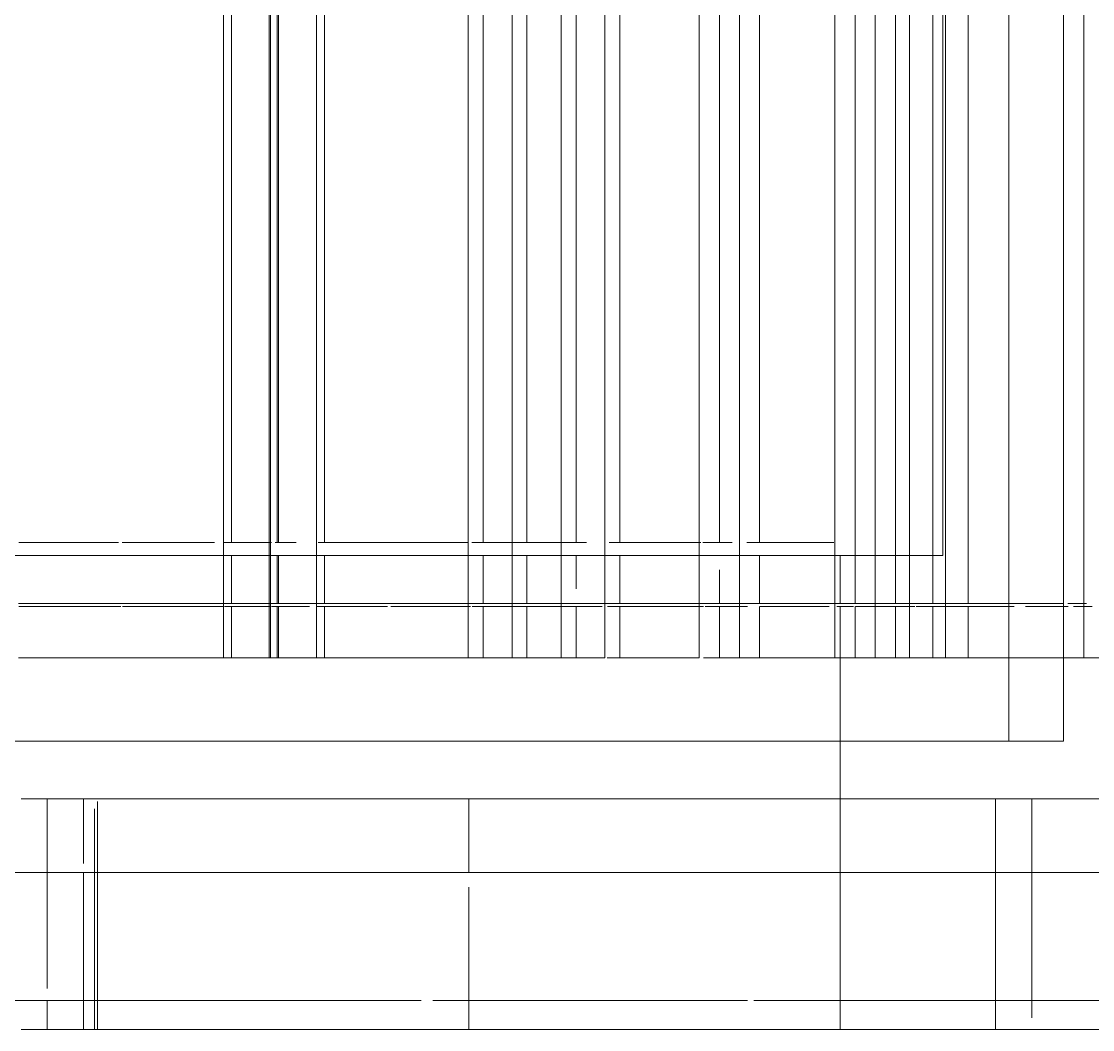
# Model space of a CAD drawing. Header units: metres. Extents: x 147 to 427, y -16 to 162.
# Drawn here: x 149.54374 to 149.58558, y 96.31545 to 96.35481 of the extents above; entities that cross this region are included whole.
import ezdxf

# ---------------------------------------------------------------- set-up
doc = ezdxf.new("R2010")
doc.units = ezdxf.units.M
doc.layers.add('P-SANR-FIXT', color=7, linetype='Continuous', lineweight=5)

# ---------------------------------------------------------------- blocks, each defined once
blk = doc.blocks.new('Bomba Jacuzzi1 - 15B-T 1_1_2CV TRIF_220_380V _1 1_2CV_-V8-RESERVATÓRIOS TÉRREO')
at = {"layer": 'P-SANR-FIXT', "color": 9, "lineweight": 15, "true_color": 0xc0c0c0}
for p, q in [((0.22475, -0.03958899999999985), (0.22475, 0.06561000000000018)), ((0.219625, -0.0234417084399941), (0.219625, -0.02705685236603493)), ((0.22475, -0.04171899999999983), (0.22475, -0.03958899999999985)), ((0.22475, -0.03958899999999985), (0.29931, -0.03958899999999985)), ((0.22475, -0.04171899999999983), (0.29931, -0.04171899999999983)), ((0.228, -0.04252175511912175), (0.228, -0.04171900000000039)), ((0.228, -0.04252175511912142), (0.228, -0.04392497109895141)), ((0.228, -0.04252175511912108), (0.3469999999999993, -0.04252175511912108))]:
    blk.add_line(p, q, dxfattribs=at)
at = {"layer": 'P-SANR-FIXT', "color": 254, "lineweight": 15, "true_color": 0xd3d3d3}
for p, q in [((0.232, 0.03653849999999357), (0.232, -0.0370074999999998)), ((0.214625, 0.02938026534658494), (0.214625, -0.01533502842232293)), ((0.22475, 0.0199100000000002), (0.22475, -0.03958899999999982)), ((0.219625, -1.497372289692401e-16), (0.219625, -0.0234417084399941)), ((0.213487, -0.001011426065794616), (0.213487, -0.03028394674910326)), ((0.2225, -0.03038929107905685), (0.2225, -0.001011426065793335)), ((0.230125, -0.009374887292943064), (0.230125, -0.0009041436841490699)), ((0.228, -0.01075263067612877), (0.228, -0.008911729031101599)), ((0.2301249999999996, -0.008911729031101599), (0.2319999999999998, -0.008911729031101599)), ((0.228, -0.0107526306761292), (0.228, -0.01254535084058322)), ((0.228, -0.01075263067612876), (0.2319999999999998, -0.01075263067612876)), ((0.228, -0.01254535084058278), (0.2319999999999998, -0.01254535084058278)), ((0.230125, -0.0194163596172453), (0.230125, -0.01257734903740392)), ((0.214625, -0.01533502842232395), (0.214625, -0.01663345654296276)), ((0.214625, -0.01709049889810584), (0.214625, -0.02938026534658418)), ((0.2301249999999996, -0.01847113841516274), (0.2319999999999998, -0.01847113841516274)), ((0.228, -0.02209716246692175), (0.228, -0.01926893561247521)), ((0.228, -0.02209716246692177), (0.228, -0.02380956749431075)), ((0.228, -0.02209716246692135), (0.2319999999999998, -0.02209716246692135)), ((0.228, -0.02380956749431075), (0.2319999999999998, -0.02380956749431075)), ((0.230125, -0.02882429909066678), (0.230125, -0.0239854811765966)), ((0.219625, -0.02705685236603493), (0.219625, -0.04499826409712549)), ((0.2301249999999996, -0.02749065473625376), (0.2319999999999998, -0.02749065473625376)), ((0.228, -0.03279179554079976), (0.228, -0.02877701499615342)), ((0.214625, -0.02962499999999959), (0.214625, -0.05924999999999967)), ((0.213487, -0.03906764966055676), (0.213487, -0.03019744308342705)), ((0.2225, -0.03031249921721683), (0.2225, -0.03906764966055676)), ((0.2225000000000956, -0.03300000000015709), (0.2247500000000951, -0.03300000000015709)), ((0.228, -0.03279179554080015), (0.228, -0.03437312860123921)), ((0.228, -0.03279179554079978), (0.2320000000000008, -0.03279179554079978)), ((0.228, -0.0343731286012388), (0.2320000000000008, -0.0343731286012388)), ((0.230125, -0.0373707024127628), (0.230125, -0.03464783705267619)), ((0.2301250000000006, -0.03570641104970474), (0.2320000000000008, -0.03570641104970474)), ((0.228, -0.04171900000000039), (0.228, -0.03707267543298898)), ((0.232, -0.0370074999999998), (0.29310801468198, -0.0370074999999998)), ((0.213487, -0.04048186322292979), (0.213487, -0.03906764966055676)), ((0.213487, -0.03906764966055676), (0.2146249999999997, -0.03906764966055676)), ((0.2196250000000002, -0.03906764966055676), (0.2225, -0.03906764966055676)), ((0.2225, -0.03906764966055676), (0.2225, -0.04048186322292979)), ((0.22475, -0.03958899999999982), (0.22475, -0.04171899999999983)), ((0.2139462016848596, -0.04048186322292979), (0.2146249999999997, -0.04048186322292979)), ((0.2196250000000002, -0.04048186322292979), (0.2225, -0.04048186322292979)), ((0.2225, -0.04399999999999966), (0.2225, -0.04082783573529105)), ((0.213487, -0.04117121398990525), (0.213487, -0.04399999999999966)), ((0.228, -0.04171899999999996), (0.228, -0.04252175511912126)), ((0.230125, -0.0426185368916557), (0.230125, -0.04189607678530224))]:
    blk.add_line(p, q, dxfattribs=at)
at = {"layer": 'P-SANR-FIXT', "color": 7, "lineweight": 15, "true_color": 0xefefef}
for p, q in [((0.213487, -0.006719999999999706), (0.213487, -0.00101056050943458)), ((0.213487, -0.001035276180409747), (0.213487, -0.001999999999999664)), ((0.2225, -0.00101056050943467), (0.2225, -0.003478527966177678)), ((0.2225, -0.00199999999999964), (0.2225, -0.001035276180409722)), ((0.232, -0.004789354118242098), (0.232, -0.0009099999999989243)), ((0.2325, -0.004810389643761591), (0.2325, -0.0009203594392345186)), ((0.213487, -0.008017377166895072), (0.213487, -0.002031506006338959)), ((0.213487, -0.002031506006338961), (0.2146249999999997, -0.002031506006338961)), ((0.2196250000000002, -0.002031506006338961), (0.2225, -0.002031506006338961)), ((0.2225, -0.002031506006338961), (0.2225, -0.01231393177740631)), ((0.2225, -0.004072583933028151), (0.2225, -0.006719999999999783)), ((0.232, -0.008778775561728446), (0.232, -0.004923124949905914)), ((0.2325, -0.00854102848838266), (0.2325, -0.004960937079695043)), ((0.213487, -0.008086782026296375), (0.213487, -0.006719999999999706)), ((0.2225, -0.006719999999999783), (0.2225, -0.008605468323507028)), ((0.213487, -0.01228127629696033), (0.213487, -0.00854102848838316)), ((0.232, -0.01070451754901061), (0.232, -0.008911729031101382)), ((0.2325, -0.01078591884101714), (0.2325, -0.008929064277055927)), ((0.2324999999999996, -0.009223762529670262), (0.2933582524007384, -0.009223762529670262)), ((0.228, -0.01070451754901075), (0.2301249999999996, -0.01070451754901075)), ((0.23, -0.01079820565582461), (0.23, -0.01226802273785938)), ((0.2319999999999998, -0.01070451754901075), (0.293366234580165, -0.01070451754901075)), ((0.213487, -0.01234703375539623), (0.213487, -0.01602146997001181)), ((0.2225, -0.01602146997001175), (0.2225, -0.01237774326017048)), ((0.232, -0.01405184691268509), (0.232, -0.01251550718334402)), ((0.2325, -0.01845789981397804), (0.2325, -0.01261979022611013)), ((0.2324999999999996, -0.01285579138761136), (0.2933778312680377, -0.01285579138761136)), ((0.213487, -0.01388167460694134), (0.213487, -0.01649999999999893)), ((0.2225, -0.01649999999999893), (0.2225, -0.01388167460694128)), ((0.213487, -0.01602146997001181), (0.213487, -0.01786962778634744)), ((0.2225, -0.01786962778634741), (0.2225, -0.01602146997001175)), ((0.213487, -0.01657728784306777), (0.213487, -0.02413472293414659)), ((0.2225, -0.0241347229341466), (0.2225, -0.01657728784306776)), ((0.213487, -0.03286834750241328), (0.213487, -0.01796392701627568)), ((0.2225, -0.01786962778634827), (0.2225, -0.02962499999999969)), ((0.213487000000095, -0.01850000000015714), (0.2146250000000952, -0.01850000000015714)), ((0.2196250000000952, -0.01850000000015714), (0.2225000000000956, -0.01850000000015714)), ((0.2325, -0.02035551880272145), (0.2325, -0.0186087929300302)), ((0.2324999999999996, -0.01905917326388355), (0.2934112713081137, -0.01905917326388355)), ((0.23, -0.02032147363110645), (0.23, -0.02298306633168415)), ((0.232, -0.02292681889804638), (0.232, -0.02018394324965283)), ((0.213487, -0.02156675682618944), (0.213487, -0.02083977937481084)), ((0.213487, -0.02605037964078162), (0.213487, -0.02206547979815901)), ((0.23, -0.02299664501851922), (0.23, -0.02369999999999983)), ((0.232, -0.02377245576290849), (0.232, -0.02295542774049915)), ((0.2325, -0.02751886646052774), (0.2325, -0.02397954498085597)), ((0.2324999999999996, -0.02439142053514596), (0.2934400153973861, -0.02439142053514596)), ((0.213487, -0.02946073770181627), (0.213487, -0.02641377481542508)), ((0.2325, -0.02857883832488518), (0.2325, -0.02764079584965947)), ((0.2324999999999996, -0.02828540565198656), (0.2934610063698841, -0.02828540565198656)), ((0.232, -0.03246986968366923), (0.232, -0.02918617312593876)), ((0.213487, -0.03041145568584169), (0.213487, -0.02946073770181627)), ((0.23, -0.0298640419194084), (0.23, -0.03256807672421741)), ((0.2225, -0.03014162603672174), (0.2225, -0.03187555226753944)), ((0.213487, -0.03299999999999937), (0.213487, -0.04048186322293015)), ((0.2146250000000952, -0.03300000000015601), (0.2196250000000952, -0.03300000000015709)), ((0.2225, -0.04048186322293015), (0.2225, -0.03299999999999937)), ((0.228, -0.0343731286012393), (0.228, -0.03300000000000032)), ((0.2280000000000943, -0.03300000000015709), (0.230000000000095, -0.03300000000015709)), ((0.23, -0.0328745920516499), (0.23, -0.03351686142824215)), ((0.2301250000000949, -0.03300000000015709), (0.2320000000000956, -0.03300000000015709)), ((0.232, -0.034253895919207), (0.232, -0.03281825158275808)), ((0.213487, -0.03594005425705375), (0.213487, -0.03327936633968612)), ((0.2225, -0.03327936633968596), (0.2225, -0.03587351779608711)), ((0.228, -0.03359218622472326), (0.228, -0.03439303782640746)), ((0.23, -0.03359669429019582), (0.23, -0.03448448300833153)), ((0.228, -0.03437316905899075), (0.228, -0.03515466057698317)), ((0.23, -0.03448448300833119), (0.23, -0.03591001060446981)), ((0.230125, -0.0359572528427501), (0.230125, -0.03464783705267717)), ((0.2320000000000008, -0.03515466057698354), (0.2934980358748478, -0.03515466057698354)), ((0.213487, -0.04008592179099593), (0.213487, -0.03594005425705375)), ((0.2225, -0.03594005425705362), (0.2225, -0.04008592179099586)), ((0.23, -0.03596795091200439), (0.23, -0.03748200636633389)), ((0.230125, -0.03746029779713147), (0.230125, -0.03601480840232611)), ((0.2320000000000008, -0.03661371054585787), (0.2932207165417704, -0.03661371054585787)), ((0.228, -0.03711129235164877), (0.228, -0.03799474429824407)), ((0.23, -0.03748200636633421), (0.23, -0.03979415680704917)), ((0.228, -0.03958900000000053), (0.228, -0.03799474429824459)), ((0.228, -0.03799474429824461), (0.228, -0.03961479745439704)), ((0.228, -0.03799474429824459), (0.2300000000000004, -0.03799474429824459)), ((0.2301250000000006, -0.03799474429824459), (0.29931, -0.03799474429824459)), ((0.228, -0.04171900000000056), (0.228, -0.04021375174215578)), ((0.228, -0.04023384544307707), (0.228, -0.04174017335532524)), ((0.23, -0.04023871387905135), (0.23, -0.04104960413938212)), ((0.213487, -0.04084301927599553), (0.213487, -0.04149999999999975)), ((0.2225, -0.04174690663166813), (0.2225, -0.040827835735291)), ((0.213487, -0.04117121398990501), (0.213487, -0.04174690663166804)), ((0.23, -0.04104960413938212), (0.23, -0.04189840572720809)), ((0.214625, -0.04189607678530261), (0.214625, -0.04259447502951895)), ((0.228, -0.04189607678530184), (0.228, -0.04252175511912158)), ((0.23, -0.04211338989877041), (0.23, -0.04284054632713484)), ((0.230125, -0.04261853689165632), (0.230125, -0.04189607678530288)), ((0.219625, -0.04255345372746416), (0.219625, -0.04309244544285851))]:
    blk.add_line(p, q, dxfattribs=at)
at = {"layer": 'P-SANR-FIXT', "color": 254, "lineweight": 15, "true_color": 0xe9e9e9}
for p, q in [((0.213487, -0.001011011244605315), (0.213487, -0.008068086796108343)), ((0.213487, -0.007893980875626665), (0.213487, -0.00101132974598996)), ((0.2225, -0.009249999999999625), (0.2225, -0.00101101124460413)), ((0.23, -0.0009204209426184427), (0.23, -0.004903372186248462)), ((0.23, -0.00497065980846506), (0.23, -0.008894071346607203)), ((0.213487, -0.01493678316514649), (0.213487, -0.008570258827837176)), ((0.213487, -0.008575713116393864), (0.213487, -0.009249999999999727)), ((0.23, -0.00896011025217035), (0.23, -0.01078125483634481)), ((0.213487, -0.009249999999999727), (0.213487, -0.01234703375539623)), ((0.2225, -0.0123470337553957), (0.2225, -0.009249999999999625)), ((0.228, -0.01075299094755441), (0.228, -0.0125531176974178)), ((0.2301249999999996, -0.01070451754901075), (0.2319999999999998, -0.01070451754901075)), ((0.213487, -0.01649999999999972), (0.213487, -0.01228127629696033)), ((0.2225, -0.01231393177740631), (0.2225, -0.01649999999999931)), ((0.23, -0.01254293316191851), (0.23, -0.01532392284460518)), ((0.232, -0.01834289660504402), (0.232, -0.01462388411159143)), ((0.213487, -0.01659733362803151), (0.213487, -0.01524999999999976)), ((0.23, -0.01545089446830372), (0.23, -0.01856255355166071)), ((0.213487, -0.02200000000000028), (0.213487, -0.01657728784306856)), ((0.213487, -0.02083977937481084), (0.213487, -0.01667921417371077)), ((0.2225, -0.01657728784306814), (0.2225, -0.02259525591743355)), ((0.23, -0.01862657686728267), (0.23, -0.02032147363110645)), ((0.232, -0.02018394324965283), (0.232, -0.01847113841516297)), ((0.228, -0.02018394324965376), (0.228, -0.02381084003481556)), ((0.228, -0.02018394324965375), (0.228, -0.02095199826435361)), ((0.228, -0.02018394324965341), (0.2301249999999996, -0.02018394324965341)), ((0.2319999999999998, -0.02018394324965341), (0.2934173345094684, -0.02018394324965341)), ((0.213487, -0.02260842550399602), (0.213487, -0.02857883832488616)), ((0.213487, -0.02413472293414659), (0.213487, -0.03191289752719833)), ((0.2225, -0.03191289752719831), (0.2225, -0.0241347229341466)), ((0.23, -0.02391445694930053), (0.23, -0.02766020220819805)), ((0.232, -0.02737083949750104), (0.232, -0.02389619757371041)), ((0.232, -0.02918617312593876), (0.232, -0.02749065473625386)), ((0.23, -0.02772166392574468), (0.23, -0.02937510652029325)), ((0.213487, -0.02857883832488616), (0.213487, -0.03299999999999967)), ((0.213487, -0.02934493141924149), (0.213487, -0.02862103674759149)), ((0.2225, -0.02862103674759162), (0.2225, -0.02934493141924168)), ((0.228, -0.02907294221015575), (0.2301250000000006, -0.02907294221015575)), ((0.2320000000000008, -0.02907294221015575), (0.2934652516758464, -0.02907294221015575)), ((0.213487, -0.03594005425705393), (0.213487, -0.02934493141924149)), ((0.2225, -0.02966935571438895), (0.2225, -0.03587351779608754)), ((0.228, -0.02962499999999955), (0.228, -0.03047298500384606)), ((0.228, -0.02963522601998622), (0.228, -0.0324698696836702)), ((0.213487, -0.04048186322293015), (0.213487, -0.03286834750241328)), ((0.213487000000095, -0.03300000000015601), (0.2146250000000952, -0.03300000000015601)), ((0.2196250000000952, -0.03300000000015709), (0.2225000000000956, -0.03300000000015709)), ((0.2225, -0.03286834750241348), (0.2225, -0.04048186322293015)), ((0.228, -0.03279924682553751), (0.228, -0.03439359645120762)), ((0.228, -0.03515466057698356), (0.228, -0.0343731286012393)), ((0.228, -0.03439303782640746), (0.228, -0.03661371054585758)), ((0.23, -0.03448448300833153), (0.23, -0.03591001060447012)), ((0.228, -0.03515466057698354), (0.2300000000000004, -0.03515466057698354)), ((0.2301250000000006, -0.03515466057698354), (0.2320000000000008, -0.03515466057698354)), ((0.213487, -0.04008592179099602), (0.213487, -0.03594005425705393)), ((0.2225, -0.03594005425705406), (0.2225, -0.04008592179099609)), ((0.23, -0.03596795091200471), (0.23, -0.03748200636633421)), ((0.228, -0.03661371054585787), (0.2300000000000004, -0.03661371054585787)), ((0.2301250000000006, -0.03661371054585787), (0.2320000000000008, -0.03661371054585787)), ((0.228, -0.03711129235164905), (0.228, -0.03960255660406328)), ((0.228, -0.03711129235164874), (0.228, -0.03851795409736015)), ((0.228, -0.03711129235164875), (0.2301250000000006, -0.03711129235164875)), ((0.29310801468198, -0.03700749999999976), (0.232, -0.03700749999999976)), ((0.2225, -0.04250073635671901), (0.2225, -0.04048186322293015)), ((0.228, -0.0402179951697586), (0.228, -0.04174403682046918)), ((0.2225, -0.04076492023349858), (0.2225, -0.04149999999999967)), ((0.213487, -0.04149999999999967), (0.213487, -0.04119339568795269)), ((0.213487, -0.04149999999999975), (0.213487, -0.04250073635671901)), ((0.213487, -0.04174690663166804), (0.213487, -0.04250073635671859)), ((0.2225, -0.04250073635671867), (0.2225, -0.04206314992168603)), ((0.228, -0.04252175511912185), (0.228, -0.04189607678530213)), ((0.228, -0.04192022817695219), (0.228, -0.04254931442040655)), ((0.23, -0.04211338989877064), (0.23, -0.04284054632713504)), ((0.213487, -0.04250073635671859), (0.213487, -0.04399999999999966)), ((0.2225, -0.04399999999999966), (0.2225, -0.04250073635671867))]:
    blk.add_line(p, q, dxfattribs=at)
at = {"layer": 'P-SANR-FIXT', "color": 254, "lineweight": 15, "true_color": 0xe0e0e0}
for p, q in [((0.213487, -0.001011356773612351), (0.213487, -0.008028317456393106)), ((0.213487, -0.02862103674759149), (0.213487, -0.001011415008568685)), ((0.2225, -0.001011415008568972), (0.2225, -0.02862103674759162)), ((0.228, -0.000909999999999396), (0.228, -0.008911729031101613)), ((0.213487, -0.008541028488382894), (0.213487, -0.02211171150994338)), ((0.228, -0.008911729031101599), (0.2301249999999996, -0.008911729031101599)), ((0.2319999999999998, -0.008911729031101599), (0.2933565703484468, -0.008911729031101599)), ((0.230125, -0.01081546693920004), (0.230125, -0.009374887292943064)), ((0.228, -0.01075263067612853), (0.228, -0.01254535084058278)), ((0.230125, -0.01257734903740392), (0.230125, -0.01083127110134286)), ((0.2319999999999998, -0.01075263067612876), (0.2933664939394834, -0.01075263067612876)), ((0.2319999999999998, -0.01254535084058278), (0.2933761578027344, -0.01254535084058278)), ((0.228, -0.0125531176974178), (0.228, -0.01847113841516309)), ((0.228, -0.01926893561247521), (0.228, -0.01847113841516274)), ((0.228, -0.01847113841516274), (0.2301249999999996, -0.01847113841516274)), ((0.2319999999999998, -0.01847113841516274), (0.2934081014389511, -0.01847113841516274)), ((0.230125, -0.02313471397061875), (0.230125, -0.0194163596172453)), ((0.2301249999999996, -0.02018394324965341), (0.2319999999999998, -0.02018394324965341)), ((0.228, -0.02095199826435361), (0.228, -0.02380956749431075)), ((0.2319999999999998, -0.02209716246692135), (0.2934276479366562, -0.02209716246692135)), ((0.213487, -0.03019744308342705), (0.213487, -0.02253432462416538)), ((0.2225, -0.02259525591743355), (0.2225, -0.03031249921721683)), ((0.230125, -0.0239854811765966), (0.230125, -0.02314990123974438)), ((0.2319999999999998, -0.02380956749431075), (0.2934368788519672, -0.02380956749431075)), ((0.228, -0.02389619757371109), (0.228, -0.02749065473625379)), ((0.228, -0.02749065473625376), (0.2301249999999996, -0.02749065473625376)), ((0.2319999999999998, -0.02749065473625376), (0.293456722174101, -0.02749065473625376)), ((0.228, -0.02877701499615342), (0.228, -0.02766589099338167)), ((0.230125, -0.03302154376101636), (0.230125, -0.02882429909066678)), ((0.2301250000000006, -0.02907294221015575), (0.2320000000000008, -0.02907294221015575)), ((0.213487, -0.03038929107905706), (0.213487, -0.04082783573529115)), ((0.2225, -0.04082783573529105), (0.2225, -0.03038929107905685)), ((0.228, -0.03047298500384606), (0.228, -0.0343731286012388)), ((0.213487, -0.03191289752719833), (0.213487, -0.04048186322292979)), ((0.2225, -0.04048186322292979), (0.2225, -0.03191289752719831)), ((0.2247500000000951, -0.03300000000015709), (0.2280000000000943, -0.03300000000015709)), ((0.230125, -0.03464783705267619), (0.230125, -0.03303629356707994)), ((0.2320000000000008, -0.03279179554079978), (0.2934852985804048, -0.03279179554079978)), ((0.228, -0.03439359645120762), (0.228, -0.03570641104970503)), ((0.232, -0.03700749999999976), (0.232, -0.03434687354118248)), ((0.2320000000000008, -0.0343731286012388), (0.2934938229372743, -0.0343731286012388)), ((0.228, -0.03707267543298898), (0.228, -0.03570641104970474)), ((0.228, -0.03570641104970474), (0.2301250000000006, -0.03570641104970474)), ((0.2320000000000008, -0.03570641104970474), (0.2930782644894319, -0.03570641104970474)), ((0.2301250000000006, -0.03711129235164875), (0.29931, -0.03711129235164875)), ((0.230125, -0.04173750004432583), (0.230125, -0.0373707024127628)), ((0.228, -0.03851795409736015), (0.228, -0.04171899999999996)), ((0.2146249999999997, -0.03906764966055676), (0.2196250000000002, -0.03906764966055676)), ((0.29931, -0.03958899999999982), (0.22475, -0.03958899999999982)), ((0.2146249999999997, -0.04048186322292979), (0.2196250000000002, -0.04048186322292979)), ((0.2225, -0.04048186322293015), (0.2225, -0.04250073635671902)), ((0.213487, -0.04250073635671902), (0.213487, -0.04084301927599553)), ((0.2225, -0.04076492023349877), (0.2225, -0.04149999999999967)), ((0.213487, -0.04149999999999967), (0.213487, -0.04119339568795273)), ((0.228, -0.04191962007244859), (0.228, -0.04253325567706034))]:
    blk.add_line(p, q, dxfattribs=at)
at = {"layer": 'P-SANR-FIXT', "color": 7, "lineweight": 15, "true_color": 0xf3f3f3}
for p, q in [((0.213487, -0.001035276180409751), (0.213487, -0.001999999999999666)), ((0.213487, -0.002015399602290658), (0.213487, -0.001046138287140938)), ((0.2225, -0.001999999999999692), (0.2225, -0.001035276180409779)), ((0.2225, -0.001046138287140855), (0.2225, -0.002015399602290575)), ((0.228, -0.0009099999999998845), (0.228, -0.004923482669350573)), ((0.2325, -0.0009203390716462154), (0.2325, -0.00480745796015275)), ((0.2325, -0.0009203390716465831), (0.2325, -0.00480745796015314)), ((0.213487, -0.003445719568712048), (0.213487, -0.002031506006338933)), ((0.213487, -0.002034390703738211), (0.213487, -0.003863703305155936)), ((0.2150948242503262, -0.002031506006338961), (0.2196250000000002, -0.002031506006338961)), ((0.2225, -0.002031506006338956), (0.2225, -0.003445719568712061)), ((0.2225, -0.00386370330515593), (0.2225, -0.002034390703738191)), ((0.213487, -0.003445719568712063), (0.213487, -0.008017377166894301)), ((0.2146249999999997, -0.003445719568712061), (0.213487, -0.003445719568712061)), ((0.2225, -0.003445719568712061), (0.2199730656687357, -0.003445719568712061)), ((0.2225, -0.01388167460694128), (0.2225, -0.003445719568712059)), ((0.213487, -0.008017377166894945), (0.213487, -0.003872983346207061)), ((0.213487, -0.003872983346207061), (0.2146249999999997, -0.003872983346207061)), ((0.213487000000095, -0.004000000000157189), (0.2146250000000952, -0.004000000000157189)), ((0.2196250000000002, -0.003872983346207061), (0.2221085650095995, -0.003872983346207061)), ((0.2196250000000952, -0.004000000000157189), (0.2223913140535436, -0.004000000000157189)), ((0.2225, -0.004048823950233294), (0.2225, -0.01602146997001191)), ((0.2325, -0.004957719710077729), (0.2325, -0.007893980875626856)), ((0.2325, -0.004957719710078092), (0.2325, -0.008570258827837705)), ((0.228, -0.005080541040344175), (0.228, -0.006028830976146054)), ((0.228, -0.006523753715724762), (0.228, -0.008543834480116903)), ((0.2325, -0.007893980875626856), (0.2325, -0.00857025882783738)), ((0.213487, -0.01602146997001192), (0.213487, -0.008541028488383033)), ((0.213487, -0.008541028488382387), (0.213487, -0.01388167460694134)), ((0.2325, -0.008955680983257679), (0.2325, -0.01079646561710421)), ((0.2325, -0.008955680983257953), (0.2325, -0.01079646561710423)), ((0.213487, -0.01142686188545363), (0.213487, -0.009503515139146889)), ((0.2225, -0.009503515139146951), (0.2225, -0.01142686188545368)), ((0.228, -0.00922376252966955), (0.228, -0.01070451754901129)), ((0.228, -0.009223762529670262), (0.2299999999999994, -0.009223762529670262)), ((0.2301249999999996, -0.009223762529670262), (0.2319999999999998, -0.009223762529670262)), ((0.232, -0.01165004112343039), (0.232, -0.01083516310109628)), ((0.2325, -0.01175053215795045), (0.2325, -0.01093657098798123)), ((0.2324999999999996, -0.01101481072886354), (0.2933679072510685, -0.01101481072886354)), ((0.213487, -0.01343999999999966), (0.213487, -0.01163938142686254)), ((0.2225, -0.01163938142686258), (0.2225, -0.01343999999999966)), ((0.228, -0.0125533999680274), (0.228, -0.01324129293009077)), ((0.228, -0.01285579138761136), (0.2299999999999994, -0.01285579138761136)), ((0.2301249999999996, -0.01285579138761136), (0.2319999999999998, -0.01285579138761136)), ((0.2325, -0.01260761648840838), (0.2325, -0.01524999999999993)), ((0.2325, -0.01260761648840812), (0.2325, -0.01524999999999934)), ((0.228, -0.01351730172454725), (0.228, -0.01461989979969223)), ((0.228, -0.01533768390196116), (0.228, -0.01651030159980238)), ((0.2325, -0.01524999999999993), (0.2325, -0.01659733362803168)), ((0.2325, -0.01524999999999934), (0.2325, -0.01659733362803111)), ((0.213487, -0.01786962778634722), (0.213487, -0.01657728784306834)), ((0.2225, -0.01657728784306834), (0.2225, -0.01786962778634827)), ((0.228, -0.01658783698429494), (0.228, -0.01905917326388321)), ((0.2325, -0.01667921417371093), (0.2325, -0.01848537250669149)), ((0.2325, -0.01667921417371035), (0.2325, -0.01848537250669092)), ((0.2225, -0.01849999999999967), (0.2225, -0.01786962778634741)), ((0.213487, -0.0184999999999999), (0.213487, -0.03019744308342669)), ((0.213487, -0.02199999999999929), (0.213487, -0.01849999999999964)), ((0.2146250000000952, -0.01850000000015714), (0.2190508112075379, -0.01850000000015714)), ((0.2225, -0.02962499999999968), (0.2225, -0.0184999999999999)), ((0.2225, -0.01849999999999926), (0.2225, -0.02199999999999919)), ((0.2325, -0.01863010029367944), (0.2325, -0.0202960117282206)), ((0.2325, -0.01863010029367889), (0.2325, -0.02029601172822007)), ((0.228, -0.01905917326388354), (0.228, -0.02007170577070846)), ((0.228, -0.01905917326388355), (0.2299999999999994, -0.01905917326388355)), ((0.2301249999999996, -0.01905917326388355), (0.2319999999999998, -0.01905917326388355)), ((0.2325, -0.0229640242626568), (0.2325, -0.02035551880272145)), ((0.2324999999999996, -0.02076522665962456), (0.2934204679842268, -0.02076522665962456)), ((0.213487, -0.02605037964078142), (0.213487, -0.02227001561762238)), ((0.228, -0.02390527271198291), (0.228, -0.02459032555413956)), ((0.2325, -0.02410262753358684), (0.2325, -0.02756035982118012)), ((0.2325, -0.02410262753358693), (0.2325, -0.02756035982118065)), ((0.228, -0.02439142053514596), (0.2299999999999994, -0.02439142053514596)), ((0.228, -0.02459032555413956), (0.228, -0.02735110304446125)), ((0.2301249999999996, -0.02439142053514596), (0.2319999999999998, -0.02439142053514596)), ((0.213487, -0.03041145568584167), (0.213487, -0.02641377481542494)), ((0.228, -0.02767580223029937), (0.228, -0.02828540565198624)), ((0.2325, -0.02770981299703234), (0.2325, -0.02877861405214198)), ((0.2325, -0.02770981299703281), (0.2325, -0.02877861405214202)), ((0.228, -0.02828540565198656), (0.2299999999999994, -0.02828540565198656)), ((0.2301249999999996, -0.02828540565198656), (0.2314361745255421, -0.02828540565198656)), ((0.2325, -0.03187555226753887), (0.2325, -0.0293580463649544)), ((0.2325000000000007, -0.02985326399846257), (0.2934694580897662, -0.02985326399846257)), ((0.213487, -0.03050000000000019), (0.213487, -0.03299999999999937)), ((0.2225, -0.03187555226753944), (0.2225, -0.03050000000000019)), ((0.228, -0.03246986968366966), (0.228, -0.03050000000000025)), ((0.228, -0.03051247909645869), (0.228, -0.03248542451203518)), ((0.213487, -0.03327936633968612), (0.213487, -0.03065912761585403)), ((0.213487, -0.03075443431517035), (0.213487, -0.03299999999999967)), ((0.2225, -0.03065912761585383), (0.2225, -0.03213989036004069)), ((0.2325, -0.03274895214593801), (0.2325, -0.03187555226753887)), ((0.2225, -0.03299999999999937), (0.2225, -0.03240859005287931)), ((0.213487, -0.04008592179099649), (0.213487, -0.03299999999999963)), ((0.2225, -0.03268817569170757), (0.2225, -0.03327936633968596)), ((0.2225, -0.03299999999999878), (0.2225, -0.03585949868930615)), ((0.228, -0.03299999999999989), (0.228, -0.03358547679953613)), ((0.213487, -0.03323169619317679), (0.213487, -0.03810511776651482)), ((0.2225, -0.03612299991838314), (0.2225, -0.03323169619317697)), ((0.228, -0.03358550683986115), (0.228, -0.0343731287585046)), ((0.23, -0.03359669429019548), (0.23, -0.03448448300833119)), ((0.230125, -0.03464783705267717), (0.230125, -0.03384978410057698)), ((0.2225, -0.03594005425705331), (0.2225, -0.04008592179099544)), ((0.2225, -0.03810511776651495), (0.2225, -0.03619860523873297)), ((0.23, -0.03748200636633389), (0.23, -0.03979415680704891)), ((0.230125, -0.03826789771076832), (0.230125, -0.03746029779713147)), ((0.228, -0.03799474429824407), (0.228, -0.0395890000000001)), ((0.213487, -0.03810511776651482), (0.213487, -0.04042968402190864)), ((0.2225, -0.04042968402190876), (0.2225, -0.03810511776651495)), ((0.230125, -0.03978401394486726), (0.230125, -0.0387704300044734)), ((0.2139462016848618, -0.04048186322292959), (0.2146249999999997, -0.04048186322292959)), ((0.2199763629739162, -0.04048186322292959), (0.2225, -0.04048186322292959)), ((0.228, -0.04021375174215538), (0.228, -0.04171900000000025)), ((0.23, -0.04023871387905109), (0.23, -0.04104960413938189)), ((0.230125, -0.0411253531482133), (0.230125, -0.04025338719047983)), ((0.214625, -0.0406131209858976), (0.214625, -0.04137932250251708)), ((0.23, -0.04104960413938189), (0.23, -0.04189840572720785)), ((0.230125, -0.04173750004432644), (0.230125, -0.04113267592179311))]:
    blk.add_line(p, q, dxfattribs=at)
at = {"layer": 'P-SANR-FIXT', "color": 7, "lineweight": 15, "true_color": 0xf6f6f6}
for p, q in [((0.213487, -0.001046638409900475), (0.213487, -0.002019000804658014)), ((0.213487, -0.002021547253060133), (0.213487, -0.001046991815654185)), ((0.2225, -0.002019000804657087), (0.2225, -0.001046638409899529)), ((0.23, -0.0009204209426179623), (0.23, -0.004903372186247985)), ((0.230125, -0.00490232071439828), (0.230125, -0.0009204417694165676)), ((0.2325, -0.004810389643762045), (0.2325, -0.0009203594392349782)), ((0.213487, -0.00282842712474586), (0.213487, -0.002031506006338943)), ((0.213487, -0.002034390703738214), (0.213487, -0.002828427124745854)), ((0.2225, -0.00203150600633892), (0.2225, -0.003445719568712056)), ((0.2225, -0.003448861381298314), (0.2225, -0.002034390703738237)), ((0.213487, -0.00344571956871207), (0.213487, -0.00282842712474586)), ((0.213487, -0.002828427124745854), (0.213487, -0.003448861381298301)), ((0.213487, -0.003464101615137419), (0.213487, -0.003999999999999663)), ((0.2196250000000002, -0.003445719568712061), (0.2146249999999997, -0.003445719568712061)), ((0.2225, -0.003999999999999663), (0.2225, -0.003464101615137431)), ((0.213487, -0.003863703305155936), (0.213487, -0.003999999999999663)), ((0.213487, -0.003999999999999652), (0.213487, -0.003872983346207052)), ((0.213487, -0.003872983346207053), (0.213487, -0.008017377166894938)), ((0.213487, -0.008017377166894407), (0.213487, -0.003872983346206393)), ((0.2146249999999997, -0.003872983346207061), (0.2196250000000002, -0.003872983346207061)), ((0.2146250000000952, -0.004000000000157189), (0.2196250000000952, -0.004000000000157189)), ((0.2225, -0.003999999999999663), (0.2225, -0.00386370330515593)), ((0.2225, -0.003872983346207046), (0.2225, -0.003999999999999652)), ((0.2225, -0.01308147545195063), (0.2225, -0.004048823950233289)), ((0.2225, -0.004048823950232611), (0.2225, -0.01030371429413721)), ((0.23, -0.004970659808464541), (0.23, -0.006910242529829178)), ((0.230125, -0.006971268085505233), (0.230125, -0.004973954700689217)), ((0.2325, -0.008541028488383074), (0.2325, -0.004960937079695497)), ((0.23, -0.0079471691837261), (0.23, -0.00859162485123531)), ((0.230125, -0.008608798349272678), (0.230125, -0.007960733223181918)), ((0.213487, -0.008541028488383022), (0.213487, -0.01308147545195063)), ((0.213487, -0.01030371429413741), (0.213487, -0.008541028488382507)), ((0.23, -0.008960110252169877), (0.23, -0.01078125483634434)), ((0.230125, -0.01081546693920035), (0.230125, -0.008979613600017132)), ((0.2325, -0.01078591884101755), (0.2325, -0.008929064277056373)), ((0.213487, -0.01142686188545352), (0.213487, -0.01019118664961975)), ((0.2225, -0.0101911866496197), (0.2225, -0.01142686188545347)), ((0.228, -0.01254535084058255), (0.228, -0.01101481072886354)), ((0.228, -0.01101481072886317), (0.228, -0.0125533999680274)), ((0.228, -0.01101481072886354), (0.2299999999999994, -0.01101481072886354)), ((0.2301249999999996, -0.01101481072886354), (0.2319999999999998, -0.01101481072886354)), ((0.2325, -0.0109455284363005), (0.2325, -0.01175007358343918)), ((0.2325, -0.01094552843630048), (0.2325, -0.01175007358343906)), ((0.2324999999999996, -0.01106454020103099), (0.2933681753234805, -0.01106454020103099)), ((0.213487, -0.01343999999999966), (0.213487, -0.01163938142686247)), ((0.2225, -0.01163938142686243), (0.2225, -0.01343999999999966)), ((0.23, -0.01254293316191804), (0.23, -0.0143666790442661)), ((0.230125, -0.01435196313544858), (0.230125, -0.01257734903740444)), ((0.2325, -0.01845789981397837), (0.2325, -0.0126197902261105)), ((0.213487, -0.01344000000000004), (0.213487, -0.0160214699700119)), ((0.213487, -0.01602146997001163), (0.213487, -0.01343999999999967)), ((0.213487, -0.0137768195692285), (0.213487, -0.0178696277863474)), ((0.2225, -0.01602146997001191), (0.2225, -0.01344000000000003)), ((0.2225, -0.01343999999999939), (0.2225, -0.01602146997001127)), ((0.2225, -0.01602146997001177), (0.2225, -0.01377681956922859)), ((0.230125, -0.01525193539245886), (0.230125, -0.01463909278459432)), ((0.23, -0.01471910093529085), (0.23, -0.01532392284460469)), ((0.23, -0.01557239559824602), (0.23, -0.01664074921630168)), ((0.230125, -0.01655291853346198), (0.230125, -0.01551401668949795)), ((0.2225, -0.01849999999999967), (0.2225, -0.01602146997001177)), ((0.213487, -0.01657728784306833), (0.213487, -0.01786962778634721)), ((0.213487, -0.01786962778634699), (0.213487, -0.01657728784306807)), ((0.2225, -0.0184999999999999), (0.2225, -0.01657728784306833)), ((0.2225, -0.0165772878430677), (0.2225, -0.01849999999999926)), ((0.23, -0.01671927823814497), (0.23, -0.01856255355166026)), ((0.230125, -0.01852590368190981), (0.230125, -0.01663345654296322)), ((0.213487, -0.0185000000000001), (0.213487, -0.02076655767119874)), ((0.213487, -0.02156675682618922), (0.213487, -0.01865897326357427)), ((0.2225, -0.02076655767119868), (0.2225, -0.01850000000000006)), ((0.23, -0.01862657686728222), (0.23, -0.02032147363110598)), ((0.230125, -0.02035197359365425), (0.230125, -0.01859613402100601)), ((0.2325, -0.02035551880272177), (0.2325, -0.01860879293003053)), ((0.2325, -0.0202960117282206), (0.2325, -0.02156675682618958)), ((0.2325, -0.02029601172822007), (0.2325, -0.02156675682618909)), ((0.228, -0.02156675682618881), (0.228, -0.02076522665962456)), ((0.228, -0.0207652266596242), (0.228, -0.02157653764871184)), ((0.228, -0.02076522665962456), (0.2299999999999994, -0.02076522665962456)), ((0.2301249999999996, -0.02076522665962456), (0.2319999999999998, -0.02076522665962456)), ((0.2225, -0.02199999999999919), (0.2225, -0.02333452377915542)), ((0.228, -0.02295542774049908), (0.228, -0.02209716246692131)), ((0.228, -0.02211067063454223), (0.228, -0.0229701783555362)), ((0.213487, -0.02598130418317103), (0.213487, -0.02236695598118013)), ((0.2325, -0.02217567817237442), (0.2325, -0.02308761820860212)), ((0.2325, -0.02217567817237408), (0.2325, -0.023087618208602)), ((0.2324999999999996, -0.02268471428214653), (0.2934308152019703, -0.02268471428214653)), ((0.213487, -0.02403869996963635), (0.213487, -0.02620533403515595)), ((0.2225, -0.02386445698592102), (0.2225, -0.02946073770181582)), ((0.23, -0.02391445694930015), (0.23, -0.02766020220819767)), ((0.230125, -0.02753529012735488), (0.230125, -0.02408643871544229)), ((0.2325, -0.02751886646052794), (0.2325, -0.02397954498085622)), ((0.213487, -0.02946073770181656), (0.213487, -0.02641377481542484)), ((0.213487, -0.0266322066219724), (0.213487, -0.03045810215503733)), ((0.230125, -0.02863616283222548), (0.230125, -0.02801158858891164)), ((0.2325, -0.02857883832488536), (0.2325, -0.02764079584965967)), ((0.23, -0.02812880935856311), (0.23, -0.02882560568440615)), ((0.2325, -0.02946073770181631), (0.2325, -0.03049999999999967)), ((0.2325, -0.02946073770181614), (0.2325, -0.03049999999999967)), ((0.228, -0.02985326399846257), (0.2300000000000004, -0.02985326399846257)), ((0.2301250000000006, -0.02985326399846257), (0.2320000000000008, -0.02985326399846257)), ((0.213487, -0.03299999999999963), (0.213487, -0.03050000000000037)), ((0.2225, -0.0304999999999996), (0.2225, -0.03187555226753885)), ((0.228, -0.03049999999999994), (0.228, -0.03246986968366927)), ((0.23, -0.03071476308870528), (0.23, -0.03161198508020176)), ((0.230125, -0.03161461092868827), (0.230125, -0.03057766669659782)), ((0.2325, -0.03274895214593805), (0.2325, -0.03075443431517)), ((0.213487, -0.03198851652892384), (0.213487, -0.03323169619317679)), ((0.23, -0.03201816132672734), (0.23, -0.03256807672421707)), ((0.230125, -0.03268288789743368), (0.230125, -0.0320536462557691)), ((0.2225, -0.03240859005287871), (0.2225, -0.03299999999999878)), ((0.2225, -0.03323169619317697), (0.2225, -0.03258504272104814)), ((0.213487, -0.03299999999999962), (0.213487, -0.03906764966055658)), ((0.2225, -0.035859498689307), (0.2225, -0.03299999999999962)), ((0.228, -0.03358550683986155), (0.2300000000000004, -0.03358550683986155)), ((0.2301250000000006, -0.03358550683986155), (0.2320000000000008, -0.03358550683986155)), ((0.2225, -0.03906764966055658), (0.2225, -0.03594005425705416)), ((0.213487, -0.03906764966055658), (0.213487, -0.04008592179099644)), ((0.2225, -0.04008592179099568), (0.2225, -0.03906764966055658)), ((0.2146249999999997, -0.04048186322292959), (0.2196250000000002, -0.04048186322292959))]:
    blk.add_line(p, q, dxfattribs=at)
at = {"layer": 'P-SANR-FIXT', "color": 7, "lineweight": 15, "true_color": 0xf8f8f8}
for p, q in [((0.213487, -0.001047021805436647), (0.213487, -0.00202176340789211)), ((0.213487, -0.002022229180383158), (0.213487, -0.001047086422919212)), ((0.2225, -0.001047086422918925), (0.2225, -0.00202222918038289)), ((0.213487, -0.002031506006338938), (0.213487, -0.003445719568712801)), ((0.213487, -0.00203150600633892), (0.2146249999999997, -0.00203150600633892)), ((0.213487, -0.00344646199510319), (0.213487, -0.002046902362185274)), ((0.2196250000000002, -0.00203150600633892), (0.2225, -0.00203150600633892)), ((0.2225, -0.003445719568712799), (0.2225, -0.002031506006338938)), ((0.2225, -0.002046902362185188), (0.2225, -0.003446461995103097)), ((0.213487, -0.003445719568712063), (0.2146249999999997, -0.003445719568712063)), ((0.2199730656687357, -0.003445719568712063), (0.2225, -0.003445719568712063)), ((0.213487, -0.003872983346207046), (0.2146249999999997, -0.003872983346207046)), ((0.213487, -0.003872983346207117), (0.213487, -0.00801737716689503)), ((0.213487, -0.00671999999999961), (0.213487, -0.003890280255017921)), ((0.2196250000000002, -0.003872983346207046), (0.2221085650095995, -0.003872983346207046)), ((0.2225, -0.008541028488383116), (0.2225, -0.004048823950233352)), ((0.2225, -0.004072583933027873), (0.2225, -0.006719999999999528)), ((0.213487, -0.00808678202629639), (0.213487, -0.00671999999999961)), ((0.2225, -0.006719999999999528), (0.2225, -0.009274233470092838)), ((0.213487, -0.009274233470092897), (0.213487, -0.008605468323507018)), ((0.213487, -0.01019118664961975), (0.213487, -0.00950351513914681)), ((0.2225, -0.00950351513914675), (0.2225, -0.0101911866496197)), ((0.213487, -0.01138803798451075), (0.213487, -0.01030371429413741)), ((0.2225, -0.01030371429413721), (0.2225, -0.01138803798451052)), ((0.23, -0.01079820565582414), (0.23, -0.01226802273785888)), ((0.230125, -0.01230579929766773), (0.230125, -0.01083664186903068)), ((0.228, -0.01106454020103097), (0.228, -0.01165027729843601)), ((0.228, -0.01106454020103099), (0.2299999999999994, -0.01106454020103099)), ((0.2301249999999996, -0.01106454020103099), (0.2319999999999998, -0.01106454020103099)), ((0.2325, -0.01175053215795085), (0.2325, -0.01093657098798164)), ((0.213487, -0.01298204310532426), (0.213487, -0.01163938142686236)), ((0.2225, -0.01163938142686213), (0.2225, -0.01298204310532399)), ((0.228, -0.01196124403849679), (0.228, -0.01254560518306799)), ((0.213487, -0.01344000000000016), (0.213487, -0.01602146997001205)), ((0.213487, -0.01493678316514723), (0.213487, -0.01351803534565393)), ((0.2225, -0.01602146997001205), (0.2225, -0.01344000000000017)), ((0.213487, -0.01608660885424081), (0.213487, -0.01524999999999951)), ((0.213487, -0.01657728784306848), (0.213487, -0.01786962778634736)), ((0.213487, -0.01802234789268174), (0.213487, -0.01667921417371141)), ((0.2225, -0.01850000000000006), (0.2225, -0.01657728784306848)), ((0.213487, -0.02074999999999953), (0.213487, -0.01860015863526357)), ((0.213487, -0.01863891098775946), (0.213487, -0.02170215414054018)), ((0.2225, -0.0186001586352633), (0.2225, -0.02163761067280049)), ((0.2325, -0.02170215414054008), (0.2325, -0.02035551880272177)), ((0.213487, -0.02163761067280073), (0.213487, -0.02074999999999953)), ((0.213487, -0.02076655767119874), (0.213487, -0.02156675682618984)), ((0.2225, -0.02156675682618979), (0.2225, -0.02076655767119868)), ((0.228, -0.02076522665962488), (0.228, -0.02156675682618912)), ((0.23, -0.02086138937521761), (0.23, -0.02166714257587488)), ((0.230125, -0.02175499184504269), (0.230125, -0.0211329213061546)), ((0.213487, -0.0220000000000001), (0.213487, -0.02598130418317119)), ((0.213487, -0.02618976412883461), (0.213487, -0.02210303672027875)), ((0.213487, -0.02211171150994364), (0.213487, -0.02403869996963635)), ((0.2225, -0.02333452377915623), (0.2225, -0.02200000000000004)), ((0.2225, -0.02210303672027852), (0.2225, -0.02351215520454371)), ((0.228, -0.0220971624669216), (0.228, -0.02268471428214653)), ((0.2325, -0.02296402426265709), (0.2325, -0.02220272997939101)), ((0.228, -0.02268471428214653), (0.2299999999999994, -0.02268471428214653)), ((0.2306922913189217, -0.02268471428214653), (0.2319999999999998, -0.02268471428214653)), ((0.2225, -0.02857883832488608), (0.2225, -0.02386445698592184)), ((0.2225, -0.02406106202039641), (0.2225, -0.02934493141924105)), ((0.213487, -0.026413774815425), (0.213487, -0.02857883832488608)), ((0.213487, -0.02934493141924125), (0.213487, -0.02661154736566518)), ((0.213487, -0.03019744308342686), (0.213487, -0.02946073770181656)), ((0.2325, -0.03075443431517), (0.2325, -0.02966339147570556)), ((0.23, -0.02986404191940803), (0.23, -0.03058299355161736)), ((0.213487, -0.03050000000000043), (0.213487, -0.03299999999999962)), ((0.2225, -0.03187555226753968), (0.2225, -0.03050000000000043)), ((0.213487, -0.03056025309346394), (0.213487, -0.03181966353863994)), ((0.2225, -0.03181966353864014), (0.2225, -0.03056025309346415)), ((0.2225, -0.03299999999999962), (0.2225, -0.03240859005287956)), ((0.214625, -0.0332397398056986), (0.214625, -0.03624887924441595)), ((0.219625, -0.03382336011716246), (0.219625, -0.03679949414811587)), ((0.2320000000000008, -0.03358550683986155), (0.2934895771720145, -0.03358550683986155)), ((0.214625, -0.03681958488960781), (0.214625, -0.03837430811771195)), ((0.219625, -0.03694177076012991), (0.219625, -0.04089618888122464)), ((0.2146249999999997, -0.03906764966055658), (0.213487, -0.03906764966055658)), ((0.2225, -0.03906764966055658), (0.2196250000000002, -0.03906764966055658))]:
    blk.add_line(p, q, dxfattribs=at)
at = {"layer": 'P-SANR-FIXT', "color": 7, "lineweight": 15, "true_color": 0xfafafa}
for p, q in [((0.213487, -0.00104709869202882), (0.213487, -0.002022317623286707)), ((0.2225, -0.002022317623286122), (0.2225, -0.001047098692028167)), ((0.213487, -0.002050676241369189), (0.213487, -0.003464815395352473)), ((0.213487, -0.003477816650841356), (0.213487, -0.002053344868791423)), ((0.2150948242503262, -0.00203150600633892), (0.2196250000000002, -0.00203150600633892)), ((0.2225, -0.003464815395351549), (0.2225, -0.002050676241368263)), ((0.2146249999999997, -0.003445719568712063), (0.2196250000000002, -0.003445719568712063)), ((0.213487, -0.003888367735843919), (0.213487, -0.004788152334396193)), ((0.213487, -0.007893980875626396), (0.213487, -0.003906818082671806)), ((0.2146249999999997, -0.003872983346207046), (0.2196250000000002, -0.003872983346207046)), ((0.2225, -0.009249999999999668), (0.2225, -0.004062077672529577)), ((0.213487, -0.004788152334396193), (0.213487, -0.008068086796108176)), ((0.213487, -0.008541028488383114), (0.213487, -0.009250000000000388)), ((0.213487, -0.009306027178363058), (0.213487, -0.008570258827838005)), ((0.213487, -0.008575713116393682), (0.213487, -0.009249999999999564)), ((0.2225, -0.009250000000000393), (0.2225, -0.008541028488383116)), ((0.213487, -0.009503515139147068), (0.213487, -0.01138803798451129)), ((0.213487, -0.0095261276613901), (0.213487, -0.01148371506764484)), ((0.213487, -0.01148711703751128), (0.213487, -0.009567710598345745)), ((0.2225, -0.01138803798451129), (0.2225, -0.009503515139147075)), ((0.2225, -0.01148371506764493), (0.2225, -0.009526127661390216)), ((0.213487, -0.01163938142686289), (0.213487, -0.01298204310532476)), ((0.2225, -0.01298204310532476), (0.2225, -0.01163938142686289)), ((0.213487, -0.01173110517142288), (0.213487, -0.01299229770875596)), ((0.213487, -0.01307064475091485), (0.213487, -0.01173939488019222)), ((0.2225, -0.01299229770875604), (0.2225, -0.01173110517142298)), ((0.213487, -0.01504778107864895), (0.213487, -0.01354180360091871)), ((0.213487, -0.01354475386791129), (0.213487, -0.01499109811018605)), ((0.2225, -0.01354180360091845), (0.2225, -0.01538312952081225)), ((0.213487, -0.01531130868082695), (0.213487, -0.01604812690992448)), ((0.213487, -0.01615771076650177), (0.213487, -0.01538312952081252)), ((0.2225, -0.01546881373159738), (0.2225, -0.0161577107665015)), ((0.213487, -0.01649999999999967), (0.213487, -0.01797597486783246)), ((0.213487, -0.0179859719440222), (0.213487, -0.01671171087550638)), ((0.2225, -0.01671171087550615), (0.2225, -0.01798597194402302)), ((0.213487, -0.01863191124255919), (0.213487, -0.02159147594150152)), ((0.2225, -0.02159147594150178), (0.2225, -0.01863191124255945)), ((0.213487, -0.02199999999999943), (0.213487, -0.02620518344597973)), ((0.2225, -0.02344441111204978), (0.2225, -0.02199999999999967)), ((0.2225, -0.02949316337189595), (0.2225, -0.0240085386267075)), ((0.213487, -0.02664229623185927), (0.213487, -0.02949316337189574)), ((0.213487, -0.02857883832488608), (0.213487, -0.02934493141924117)), ((0.2225, -0.02934493141924117), (0.2225, -0.02857883832488608)), ((0.213487, -0.02946073770181665), (0.213487, -0.03019744308342692)), ((0.213487, -0.02960163339468058), (0.213487, -0.03028394674910278)), ((0.214625, -0.03057766669659763), (0.214625, -0.03205364625576883)), ((0.219625, -0.03112702250874849), (0.219625, -0.03179667732714563)), ((0.214625, -0.0321811412311807), (0.214625, -0.0332397398056986)), ((0.219625, -0.0330123652069008), (0.219625, -0.03382336011716246)), ((0.2154606243677576, -0.03906764966055658), (0.2146249999999997, -0.03906764966055658)), ((0.2196250000000002, -0.03906764966055658), (0.215744341976518, -0.03906764966055658))]:
    blk.add_line(p, q, dxfattribs=at)
at = {"layer": 'P-SANR-FIXT', "color": 7, "lineweight": 15, "true_color": 0xfbfbfb}
for p, q in [((0.219625, -0.001147665363141892), (0.219625, -0.001750187740652908)), ((0.213487, -0.00205357139771835), (0.213487, -0.003478921151577699)), ((0.213487, -0.00348130161440418), (0.213487, -0.002054059525976353)), ((0.2225, -0.002054059525976057), (0.2225, -0.003481301614403904)), ((0.213487, -0.003908386005108613), (0.213487, -0.007907193168062638)), ((0.213487, -0.007935705233713003), (0.213487, -0.003911765519796069)), ((0.2225, -0.004088802571127066), (0.2225, -0.007833618399160554)), ((0.2225, -0.007935705233712731), (0.2225, -0.009277448989378455)), ((0.213487, -0.00854102848838287), (0.213487, -0.009281996959711164)), ((0.213487, -0.009277448989378715), (0.213487, -0.008577112626424976)), ((0.213487, -0.01141785063930146), (0.213487, -0.009527214792115372)), ((0.213487, -0.009545749265204503), (0.213487, -0.0114843380391171)), ((0.2225, -0.009527214792115093), (0.2225, -0.0107409903717539)), ((0.2225, -0.0107409903717539), (0.2225, -0.01141056631913983)), ((0.213487, -0.01307094594988717), (0.213487, -0.0116799034076304)), ((0.2225, -0.01167990340763015), (0.2225, -0.01307094594988691)), ((0.213487, -0.01173971884795456), (0.213487, -0.01308992977282518)), ((0.213487, -0.0135240176203025), (0.213487, -0.01504131627785473)), ((0.2225, -0.01537954288047569), (0.2225, -0.01352401762030277)), ((0.213487, -0.0153795428804754), (0.213487, -0.01616131080260656)), ((0.2225, -0.01616131080260682), (0.2225, -0.01546598461719212)), ((0.213487, -0.01672093618936536), (0.213487, -0.01800979741298839)), ((0.2225, -0.01800979741298974), (0.2225, -0.01672093618936562)), ((0.214625, -0.01862587730450998), (0.214625, -0.0217549918450421)), ((0.219625, -0.01900734651343361), (0.219625, -0.02178479776636552)), ((0.214625, -0.02219173504259562), (0.214625, -0.02334475817418451)), ((0.219625, -0.02220091688326906), (0.219625, -0.02328167080625675)), ((0.214625, -0.02384045445765066), (0.214625, -0.02608681937121137)), ((0.219625, -0.02362374078297982), (0.219625, -0.02570761154271469)), ((0.219625, -0.02570761154271469), (0.219625, -0.02857145362416041)), ((0.214625, -0.02673355487515322), (0.214625, -0.02833241777614015)), ((0.219625, -0.0289919209874691), (0.219625, -0.02984961484152283)), ((0.214625, -0.02962499999999968), (0.214625, -0.03057766669659763)), ((0.219625, -0.03035102004012036), (0.219625, -0.03112702250874849))]:
    blk.add_line(p, q, dxfattribs=at)
at = {"layer": 'P-SANR-FIXT', "color": 7, "lineweight": 15, "true_color": 0xfcfcfc}
for p, q in [((0.213487, -0.002054152214132013), (0.213487, -0.003481753700191216)), ((0.2225, -0.003481753700190778), (0.2225, -0.002054152214131448)), ((0.214625, -0.002156202484292114), (0.214625, -0.002859885251337279)), ((0.213487, -0.003912407381865908), (0.213487, -0.007941125728715878)), ((0.214625, -0.003914727518560691), (0.214625, -0.004837896697578221)), ((0.219625, -0.004003069513316014), (0.219625, -0.004662800361515756)), ((0.2225, -0.007838830351436423), (0.2225, -0.004089535830358393)), ((0.214625, -0.005405610702832384), (0.214625, -0.006371052353473403)), ((0.219625, -0.00511047635375517), (0.219625, -0.00784630909686716)), ((0.214625, -0.006782481017811799), (0.214625, -0.00796073322318202)), ((0.2225, -0.00928615879718496), (0.2225, -0.00794112572871584)), ((0.219625, -0.008139523194948426), (0.219625, -0.00952644809020937)), ((0.213487, -0.00858397416870881), (0.213487, -0.009286158797184845)), ((0.213487, -0.009536658012598278), (0.213487, -0.01138803798451033)), ((0.2225, -0.01138121820800569), (0.2225, -0.009536658012598412)), ((0.214625, -0.009800604441194433), (0.214625, -0.01142854588333204)), ((0.219625, -0.009785172223798547), (0.219625, -0.01047951377155562)), ((0.213487, -0.01165135155078816), (0.213487, -0.01305012115566981)), ((0.214625, -0.01169608548710581), (0.214625, -0.01277341694362583)), ((0.2225, -0.0130501211556701), (0.2225, -0.01165135155078846)), ((0.219625, -0.0123903747668518), (0.219625, -0.01318436533691097)), ((0.214625, -0.01348828673199215), (0.214625, -0.01525193539245845)), ((0.219625, -0.01427096989406035), (0.219625, -0.0154224872878267)), ((0.219625, -0.015673385027968), (0.219625, -0.01635698859119457)), ((0.214625, -0.01709049889810593), (0.214625, -0.01797507691203407)), ((0.219625, -0.01690879202552291), (0.219625, -0.01760423788940031))]:
    blk.add_line(p, q, dxfattribs=at)

msp = doc.modelspace()

# ---------------------------------------------------------------- block references
at = {"layer": 'P-SANR-FIXT', "color": 254, "lineweight": 15, "true_color": 0xe0e0e0, "rotation": 89.99999999999915}
msp.add_blockref('Bomba Jacuzzi1 - 15B-T 1_1_2CV TRIF_220_380V _1 1_2CV_-V8-RESERVATÓRIOS TÉRREO', (149.5427179895538, 96.10195853299291), dxfattribs=at)

doc.saveas('drawing.dxf')
